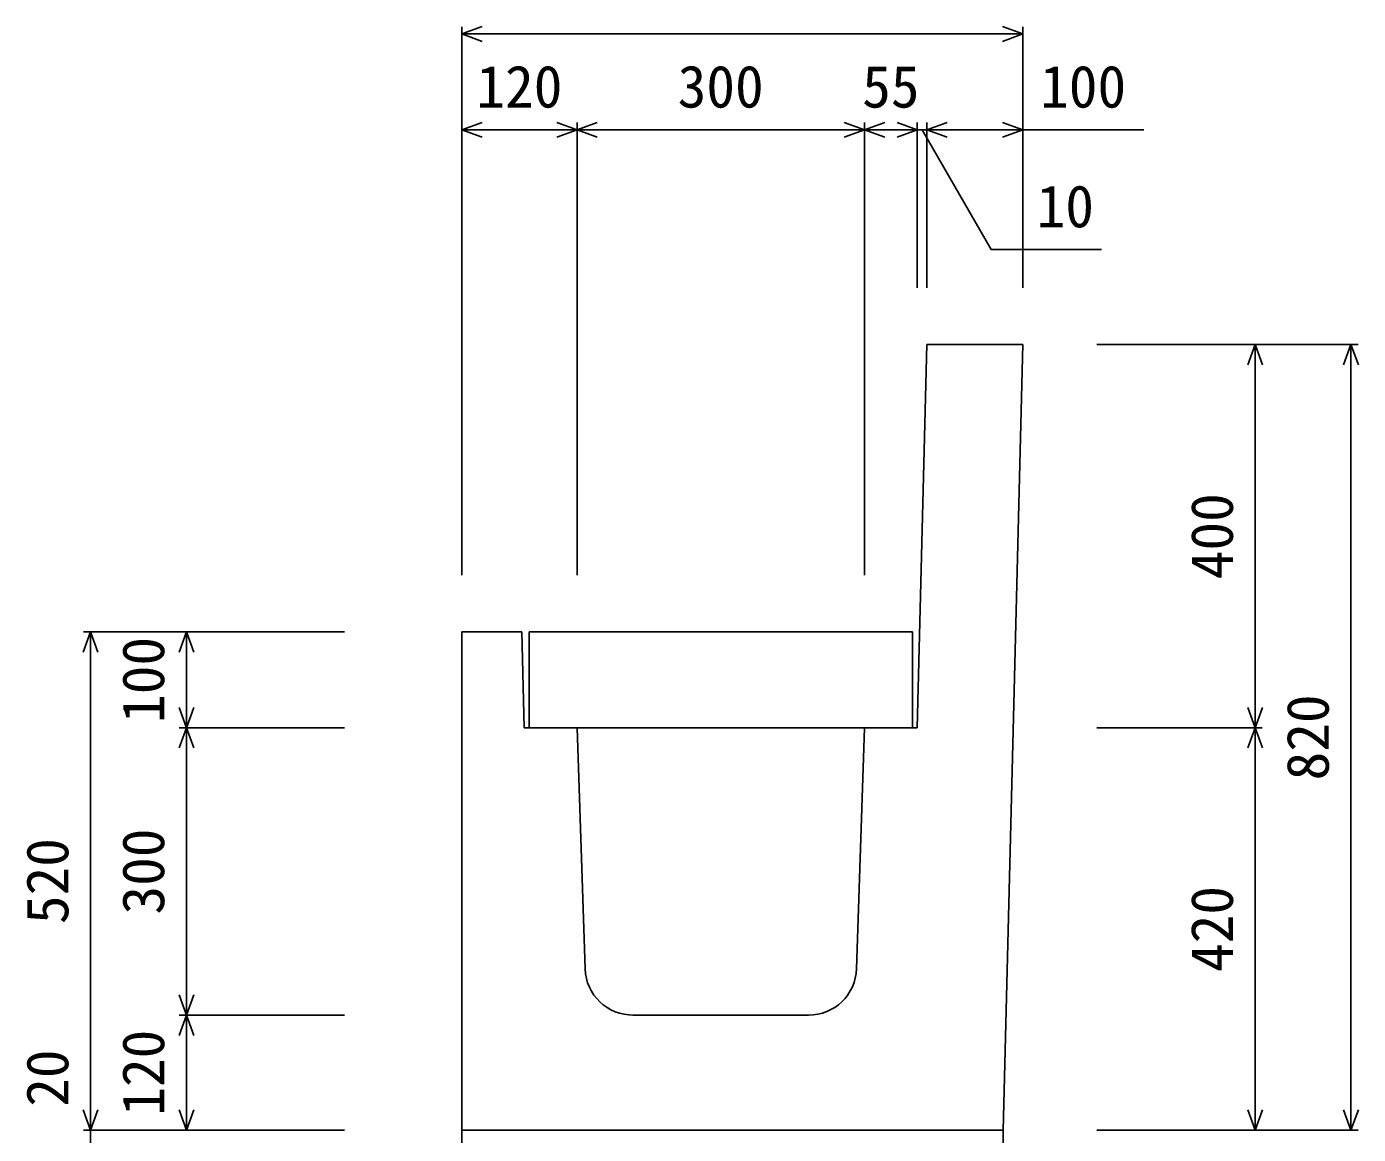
# Model space of a CAD drawing. Units: millimetres, scale not verified. Extents: x -16800 to 16800, y -5940 to 5940.
# Drawn here: x 5448 to 6838, y 3497 to 4654 of the extents above; entities that cross this region are included whole.
import ezdxf
from ezdxf.enums import TextEntityAlignment as Align

# ---------------------------------------------------------------- set-up
doc = ezdxf.new("R2010")
doc.units = ezdxf.units.MM
doc.header["$LTSCALE"] = 20
for name, color, linetype, lineweight in [('0-0_DIM', 7, 'Continuous', 25), ('0-2_HATCH', 6, 'Continuous', 25), ('0-5_OUTLINE', 3, 'Continuous', 25)]:
    doc.layers.add(name, color=color, linetype=linetype, lineweight=lineweight)
doc.styles.add('ＭＳ ゴシック', font='')
doc.styles.get('ＭＳ ゴシック').set_extended_font_data('MS Gothic')

msp = doc.modelspace()

# ---------------------------------------------------------------- linework, layer by layer
at = {"layer": '0-0_DIM'}
for p, q in [((5902.6, 4653.54), (5902.6, 4081.04)), ((6487.6, 4646.04), (5902.6, 4646.04)), ((6487.6, 4653.54), (6487.6, 4381.04)), ((5902.6, 4546.04), (6022.6, 4546.04)), ((6022.6, 4553.54), (6022.6, 4081.04)), ((6022.6, 4546.04), (6322.6, 4546.04)), ((6322.6, 4553.54), (6322.6, 4081.04)), ((6377.6, 4553.54), (6377.6, 4381.04)), ((6387.6, 4553.54), (6387.6, 4381.04)), ((6387.6, 4546.04), (6487.6, 4546.04)), ((6613.97, 4546.04), (6487.6, 4546.04)), ((6837.6, 4321.92), (6565.1, 4321.92)), ((6730.1, 4321.92), (6730.1, 3921.92)), ((6830.1, 4321.92), (6830.1, 3501.92)), ((5507.6, 4021.92), (5780.1, 4021.92)), ((5515.1, 4021.92), (5515.1, 3501.92)), ((5615.1, 4021.92), (5615.1, 3921.92)), ((5607.6, 3921.92), (5780.1, 3921.92)), ((5615.1, 3921.92), (5615.1, 3621.92)), ((6737.6, 3921.92), (6565.1, 3921.92)), ((6730.1, 3921.92), (6730.1, 3501.92)), ((5607.6, 3621.92), (5780.1, 3621.92)), ((5615.1, 3621.92), (5615.1, 3501.92)), ((5507.6, 3501.92), (5780.1, 3501.92)), ((6837.6, 3501.92), (6565.1, 3501.92))]:
    msp.add_line(p, q, dxfattribs=at)
for points in [[(5923.75, 4638.35), (5902.6, 4646.04), (5923.75, 4653.74)], [(6466.46, 4653.74), (6487.6, 4646.04), (6466.46, 4638.35)], [(5923.75, 4538.35), (5902.6, 4546.04), (5923.75, 4553.74)], [(6001.46, 4553.74), (6022.6, 4546.04), (6001.46, 4538.35)], [(6043.75, 4538.35), (6022.6, 4546.04), (6043.75, 4553.74)], [(6301.46, 4553.74), (6322.6, 4546.04), (6301.46, 4538.35)], [(6343.75, 4553.74), (6322.6, 4546.04), (6343.75, 4538.35)], [(6387.6, 4546.04), (6377.6, 4546.04), (6322.6, 4546.04)], [(6356.46, 4538.35), (6377.6, 4546.04), (6356.46, 4553.74)], [(6382.6, 4546.04), (6454.78, 4421.03), (6569.69, 4421.03)], [(6408.75, 4553.74), (6387.6, 4546.04), (6408.75, 4538.35)], [(6466.46, 4538.35), (6487.6, 4546.04), (6466.46, 4553.74)], [(6737.8, 4300.78), (6730.1, 4321.92), (6722.41, 4300.78)], [(6837.8, 4300.78), (6830.1, 4321.92), (6822.41, 4300.78)], [(5522.8, 4000.78), (5515.1, 4021.92), (5507.41, 4000.78)], [(5607.41, 4000.78), (5615.1, 4021.92), (5622.8, 4000.78)], [(5622.8, 3943.07), (5615.1, 3921.92), (5607.41, 3943.07)], [(6722.41, 3943.07), (6730.1, 3921.92), (6737.8, 3943.07)], [(5607.41, 3900.78), (5615.1, 3921.92), (5622.8, 3900.78)], [(6737.8, 3900.78), (6730.1, 3921.92), (6722.41, 3900.78)], [(5622.8, 3643.07), (5615.1, 3621.92), (5607.41, 3643.07)], [(5607.41, 3600.78), (5615.1, 3621.92), (5622.8, 3600.78)], [(5522.8, 3523.07), (5515.1, 3501.92), (5507.41, 3523.07)], [(5622.8, 3523.07), (5615.1, 3501.92), (5607.41, 3523.07)], [(6722.41, 3523.07), (6730.1, 3501.92), (6737.8, 3523.07)], [(6822.41, 3523.07), (6830.1, 3501.92), (6837.8, 3523.07)], [(5515.1, 3501.92), (5515.1, 3481.92), (5515.1, 3381.92)]]:
    msp.add_lwpolyline(points, dxfattribs=at)
at = {"layer": '0-2_HATCH'}
msp.add_lwpolyline([(5972.6, 4021.92), (5972.6, 3921.92), (6372.6, 3921.92), (6372.6, 4021.92)], close=True, dxfattribs=at)
at = {"layer": '0-5_OUTLINE'}
for p, q in [((6387.6, 4321.92), (6377.6, 3921.92)), ((6487.6, 4321.92), (6387.6, 4321.92)), ((6467.1, 3501.92), (6487.6, 4321.92)), ((5965.1, 4021.92), (5902.6, 4021.92)), ((5902.6, 3481.92), (5902.6, 4021.92)), ((5965.1, 4021.92), (5967.6, 3921.92)), ((6022.6, 3921.92), (5967.6, 3921.92)), ((6022.6, 3921.92), (6030.99, 3670.26)), ((6314.22, 3670.26), (6322.6, 3921.92)), ((6322.6, 3921.92), (6377.6, 3921.92)), ((6080.97, 3621.92), (6264.24, 3621.92)), ((6467.1, 3501.92), (5902.6, 3501.92)), ((6467.1, 3501.92), (6467.1, 3481.92))]:
    msp.add_line(p, q, dxfattribs=at)
for centre, start, end in [((6080.97, 3671.92), 182.02139, 270.77773), ((6264.24, 3671.92), 269.56623, 358.41595)]:
    msp.add_arc(centre, 50, start, end, dxfattribs=at)

# ---------------------------------------------------------------- texts
at = {"layer": '0-0_DIM', "style": 'ＭＳ ゴシック'}
for s, p in [('120', (5917.6, 4556.04)), ('300', (6127.6, 4556.04)), ('55', (6320.1, 4556.04)), ('100', (6505.76, 4556.04)), ('10', (6502.11, 4431.03))]:
    msp.add_text(s, height=43.99, dxfattribs=at).set_placement(p, align=Align.BOTTOM_LEFT)
for s, p in [('400', (6720.1, 4076.92)), ('100', (5605.1, 3926.92)), ('820', (6820.1, 3866.92)), ('300', (5605.1, 3726.92)), ('520', (5505.1, 3716.92)), ('420', (6720.1, 3666.92)), ('120', (5605.1, 3516.92)), ('20', (5505.1, 3526.23))]:
    msp.add_text(s, height=43.99, rotation=90, dxfattribs=at).set_placement(p, align=Align.BOTTOM_LEFT)

doc.saveas('drawing.dxf')
